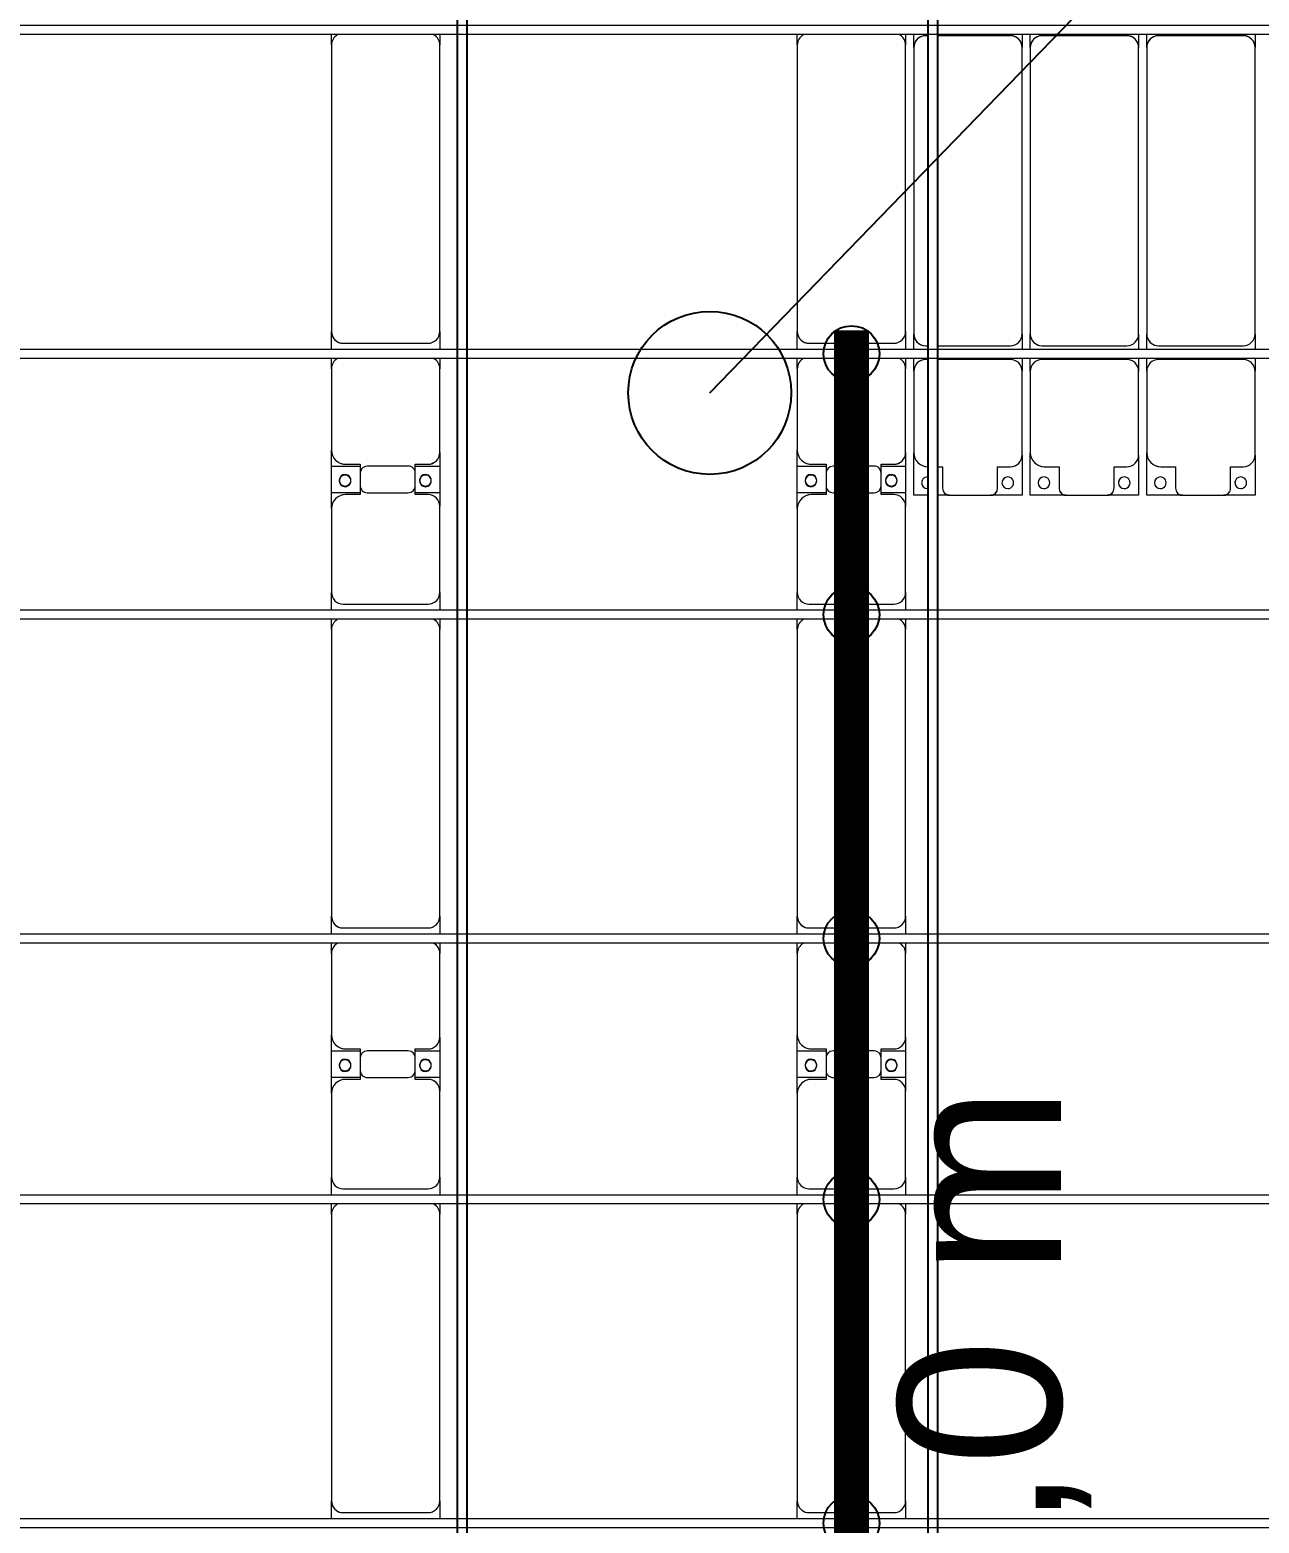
# Model space of a CAD drawing. Header units: millimetres. Extents: x -178706 to 107777, y -87310 to 933.
# Drawn here: x -48419 to -43141, y -46531 to -40121 of the extents above; entities that cross this region are included whole.
import ezdxf

# ---------------------------------------------------------------- set-up
doc = ezdxf.new("R2010")
doc.units = ezdxf.units.MM
doc.layers.add('A-GENM', color=13, linetype='Continuous', lineweight=9)
doc.layers.add('S-BEAM', color=12, linetype='Continuous', lineweight=9)
for name, color, linetype in [('GC-BICH NEO', 6, 'Continuous'), ('GC-DAY NEO', 5, 'Continuous'), ('GC-GHI CHU', 2, 'Continuous'), ('GC-HOP 40x60 GIA CUONG', 1, 'Continuous')]:
    doc.layers.add(name, color=color, linetype=linetype)
doc.styles.add('GC_VN', font='arial.ttf')

# ---------------------------------------------------------------- blocks, each defined once
blk = doc.blocks.new('Dầm C52 - Dầm C52-22346-BỐ TRÍ KHUNG KẾT CẤU BÈ PIN 04')
at = {"layer": 'S-BEAM', "color": 1}
for p, q in [((-87623.4, 20), (87623.4, 20)), ((87623.4, -20), (-87623.4, -20))]:
    blk.add_line(p, q, dxfattribs=at)
blk = doc.blocks.new('Dầm C52 - Hộp 40x60-15956-BỐ TRÍ KHUNG KẾT CẤU BÈ PIN 04')
at = {"layer": 'S-BEAM', "color": 3, "lineweight": 25}
for p, q in [((-37158.1, 20), (37158.1, 20)), ((37158.1, -20), (-37158.1, -20))]:
    blk.add_line(p, q, dxfattribs=at)
blk = doc.blocks.new('Dai phao do pin - DẢI PHAO ĐỠ PIN-V68-BỐ TRÍ KHUNG KẾT CẤU BÈ PIN 04')
at = {"layer": 'A-GENM', "color": 7}
for p, q in [((29424.7, 241.6), (29499.7, 241.6)), ((30730.3, 241.6), (29499.7, 241.6)), ((30730.3, 241.6), (30774.7, 241.6)), ((30814.7, 241.6), (30889.7, 241.6)), ((31249.7, 241.6), (30889.7, 241.6)), ((31249.7, 241.6), (31432.2, 241.6)), ((31317.8, 241.6), (31500.3, 241.6)), ((31317.8, 118.2), (31317.8, 241.6)), ((31432.2, 241.6), (31432.2, 118.2)), ((31850.3, 241.6), (31500.3, 241.6)), ((31850.3, 241.6), (31894.7, 241.6)), ((31934.7, 241.6), (32009.7, 241.6)), ((33240.3, 241.6), (32009.7, 241.6)), ((33240.3, 241.6), (33284.7, 241.6)), ((33324.7, 241.6), (33399.7, 241.6)), ((33759.7, 241.6), (33399.7, 241.6)), ((33759.7, 241.6), (33942.2, 241.6)), ((33827.8, 241.6), (34010.3, 241.6)), ((33827.8, 118.2), (33827.8, 241.6)), ((33942.2, 241.6), (33942.2, 118.2)), ((34360.3, 241.6), (34010.3, 241.6)), ((34360.3, 241.6), (34404.7, 241.6)), ((34444.7, 241.6), (34519.7, 241.6)), ((35750.3, 241.6), (34519.7, 241.6)), ((35750.3, 241.6), (35794.7, 241.6)), ((29449.7, 191.6), (29449.7, -173.4)), ((30839.7, 191.6), (30839.7, -173.4)), ((31309.7, 118.2), (31309.7, 181.6)), ((31440.3, 181.6), (31440.3, 118.2)), ((31959.7, 191.6), (31959.7, -173.4)), ((33349.7, 191.6), (33349.7, -173.4)), ((33819.7, 118.2), (33819.7, 181.6)), ((33950.3, 181.6), (33950.3, 118.2)), ((34469.7, 191.6), (34469.7, -173.4)), ((31402.2, 118.2), (31309.7, 118.2)), ((31317.8, 88.2), (31317.8, -88.2)), ((31440.3, 118.2), (31347.8, 118.2)), ((31432.2, -88.2), (31432.2, 88.2)), ((33912.2, 118.2), (33819.7, 118.2)), ((33827.8, 88.2), (33827.8, -88.2)), ((33950.3, 118.2), (33857.8, 118.2)), ((33942.2, -88.2), (33942.2, 88.2)), ((31309.7, -173.4), (31309.7, -118.2)), ((31309.7, -118.2), (31402.2, -118.2)), ((31317.8, -223.4), (31317.8, -118.2)), ((31347.8, -118.2), (31440.3, -118.2)), ((31432.2, -118.2), (31432.2, -223.4)), ((31440.3, -118.2), (31440.3, -173.4)), ((33819.7, -173.4), (33819.7, -118.2)), ((33819.7, -118.2), (33912.2, -118.2)), ((33827.8, -223.4), (33827.8, -118.2)), ((33857.8, -118.2), (33950.3, -118.2)), ((33942.2, -118.2), (33942.2, -223.4)), ((33950.3, -118.2), (33950.3, -173.4)), ((29499.7, -223.4), (29424.7, -223.4)), ((29499.7, -223.4), (30730.3, -223.4)), ((30774.7, -223.4), (30730.3, -223.4)), ((30889.7, -223.4), (30814.7, -223.4)), ((30889.7, -223.4), (31259.7, -223.4)), ((31432.2, -223.4), (31259.7, -223.4)), ((31490.3, -223.4), (31317.8, -223.4)), ((31490.3, -223.4), (31850.3, -223.4)), ((31894.7, -223.4), (31850.3, -223.4)), ((32009.7, -223.4), (31934.7, -223.4)), ((32009.7, -223.4), (33240.3, -223.4)), ((33284.7, -223.4), (33240.3, -223.4)), ((33399.7, -223.4), (33324.7, -223.4)), ((33399.7, -223.4), (33769.7, -223.4)), ((33942.2, -223.4), (33769.7, -223.4)), ((34000.3, -223.4), (33827.8, -223.4)), ((34000.3, -223.4), (34360.3, -223.4)), ((34404.7, -223.4), (34360.3, -223.4)), ((34519.7, -223.4), (34444.7, -223.4)), ((34519.7, -223.4), (35750.3, -223.4)), ((35794.7, -223.4), (35750.3, -223.4))]:
    blk.add_line(p, q, dxfattribs=at)
for centre, radius, start, end in [((29499.7, 191.6), 50, 90, 180), ((29499.7, 191.6), 50, 105, 180), ((30730.3, 191.6), 50, 30, 90), ((30730.3, 191.6), 50, 30, 90), ((30889.7, 191.6), 50, 90, 180), ((30889.7, 191.6), 50, 135, 180), ((31249.7, 181.6), 60, 0, 90), ((31249.7, 181.6), 60, 0, 30), ((31368.6, 183.2), 25, 360, 180), ((31371.4, 183.2), 25, 360, 180), ((31500.3, 181.6), 60, 90, 180), ((31500.3, 181.6), 60, 150, 180), ((31850.3, 191.6), 50, 30, 90), ((31850.3, 191.6), 50, 30, 45), ((32009.7, 191.6), 50, 90, 180), ((32009.7, 191.6), 50, 155.48651, 180), ((32009.7, 191.6), 50, 105, 150), ((33240.3, 191.6), 50, 30, 90), ((33240.3, 191.6), 50, 30, 90), ((33399.7, 191.6), 50, 90, 180), ((33399.7, 191.6), 50, 135, 180), ((33759.7, 181.6), 60, 360, 90), ((33759.7, 181.6), 60, 360, 30), ((33878.6, 183.2), 25, 360, 180), ((33881.4, 183.2), 25, 360, 180), ((34010.3, 181.6), 60, 90, 180), ((34010.3, 181.6), 60, 150, 180), ((34360.3, 191.6), 50, 30, 90), ((34360.3, 191.6), 50, 30, 45), ((34519.7, 191.6), 50, 90, 180), ((34519.7, 191.6), 50, 105, 180), ((35750.3, 191.6), 50, 30, 90), ((35750.3, 191.6), 50, 30, 90), ((31368.6, 183.2), 25, 180, 0), ((31371.4, 183.2), 25, 180, 0), ((33878.6, 183.2), 25, 180, 0), ((33881.4, 183.2), 25, 180, 0), ((31347.8, 88.2), 30, 90, 180), ((31402.2, 88.2), 30, 0, 90), ((33857.8, 88.2), 30, 90, 180), ((33912.2, 88.2), 30, 0, 90), ((31347.8, -88.2), 30, 180, 270), ((31402.2, -88.2), 30, 270, 360), ((33857.8, -88.2), 30, 180, 270), ((33912.2, -88.2), 30, 270, 0), ((29499.7, -173.4), 50, 180, 270), ((29499.7, -173.4), 50, 180, 270), ((30889.7, -173.4), 50, 180, 270), ((30889.7, -173.4), 50, 180, 225), ((31259.7, -173.4), 50, 270, 360), ((31259.7, -173.4), 50, 315, 0), ((31368.6, -161.8), 25, 0, 180), ((31368.6, -161.8), 25, 180, 0), ((31371.4, -161.8), 25, 0, 180), ((31371.4, -161.8), 25, 180, 0), ((31490.3, -173.4), 50, 180, 270), ((31490.3, -173.4), 50, 180, 225), ((32009.7, -173.4), 50, 180, 270), ((32009.7, -173.4), 50, 180, 270), ((33399.7, -173.4), 50, 180, 270), ((33399.7, -173.4), 50, 180, 225), ((33769.7, -173.4), 50, 270, 360), ((33769.7, -173.4), 50, 315, 0), ((33878.6, -161.8), 25, 0, 180), ((33878.6, -161.8), 25, 180, 0), ((33881.4, -161.8), 25, 0, 180), ((33881.4, -161.8), 25, 180, 0), ((34000.3, -173.4), 50, 180, 270), ((34000.3, -173.4), 50, 180, 225), ((34519.7, -173.4), 50, 180, 270), ((34519.7, -173.4), 50, 180, 270), ((30730.3, -173.4), 50, 270, 330), ((30730.3, -173.4), 50, 285, 330), ((31850.3, -173.4), 50, 270, 330), ((31850.3, -173.4), 50, 315, 330), ((33240.3, -173.4), 50, 270, 330), ((33240.3, -173.4), 50, 285, 330), ((34360.3, -173.4), 50, 270, 330), ((34360.3, -173.4), 50, 315, 330), ((35750.3, -173.4), 50, 270, 330), ((35750.3, -173.4), 50, 285, 330)]:
    blk.add_arc(centre, radius, start, end, dxfattribs=at)
blk = doc.blocks.new('Dai phao do pin - DẢI PHAO ĐỠ PIN-V69-BỐ TRÍ KHUNG KẾT CẤU BÈ PIN 04')
at = {"layer": 'A-GENM', "color": 7}
for p, q in [((29424.7, 241.6), (29499.7, 241.6)), ((30730.3, 241.6), (29499.7, 241.6)), ((30730.3, 241.6), (30774.7, 241.6)), ((30814.7, 241.6), (30889.7, 241.6)), ((31249.7, 241.6), (30889.7, 241.6)), ((31249.7, 241.6), (31432.2, 241.6)), ((31317.8, 241.6), (31500.3, 241.6)), ((31317.8, 118.2), (31317.8, 241.6)), ((31432.2, 241.6), (31432.2, 118.2)), ((31850.3, 241.6), (31500.3, 241.6)), ((31850.3, 241.6), (31894.7, 241.6)), ((31934.7, 241.6), (32009.7, 241.6)), ((33240.3, 241.6), (32009.7, 241.6)), ((33240.3, 241.6), (33284.7, 241.6)), ((33324.7, 241.6), (33399.7, 241.6)), ((33759.7, 241.6), (33399.7, 241.6)), ((33759.7, 241.6), (33942.2, 241.6)), ((33827.8, 241.6), (34010.3, 241.6)), ((33827.8, 118.2), (33827.8, 241.6)), ((33942.2, 241.6), (33942.2, 118.2)), ((34360.3, 241.6), (34010.3, 241.6)), ((34360.3, 241.6), (34404.7, 241.6)), ((34444.7, 241.6), (34519.7, 241.6)), ((35750.3, 241.6), (34519.7, 241.6)), ((35750.3, 241.6), (35794.7, 241.6)), ((29449.7, 191.6), (29449.7, -173.4)), ((30839.7, 191.6), (30839.7, -173.4)), ((31309.7, 118.2), (31309.7, 181.6)), ((31440.3, 181.6), (31440.3, 118.2)), ((31959.7, 191.6), (31959.7, -173.4)), ((33349.7, 191.6), (33349.7, -173.4)), ((33819.7, 118.2), (33819.7, 181.6)), ((33950.3, 181.6), (33950.3, 118.2)), ((34469.7, 191.6), (34469.7, -173.4)), ((31402.2, 118.2), (31309.7, 118.2)), ((31317.8, 88.2), (31317.8, -88.2)), ((31440.3, 118.2), (31347.8, 118.2)), ((31432.2, -88.2), (31432.2, 88.2)), ((33912.2, 118.2), (33819.7, 118.2)), ((33827.8, 88.2), (33827.8, -88.2)), ((33950.3, 118.2), (33857.8, 118.2)), ((33942.2, -88.2), (33942.2, 88.2)), ((31309.7, -173.4), (31309.7, -118.2)), ((31309.7, -118.2), (31402.2, -118.2)), ((31317.8, -223.4), (31317.8, -118.2)), ((31347.8, -118.2), (31440.3, -118.2)), ((31432.2, -118.2), (31432.2, -223.4)), ((31440.3, -118.2), (31440.3, -173.4)), ((33819.7, -173.4), (33819.7, -118.2)), ((33819.7, -118.2), (33912.2, -118.2)), ((33827.8, -223.4), (33827.8, -118.2)), ((33857.8, -118.2), (33950.3, -118.2)), ((33942.2, -118.2), (33942.2, -223.4)), ((33950.3, -118.2), (33950.3, -173.4)), ((29499.7, -223.4), (29424.7, -223.4)), ((29499.7, -223.4), (30730.3, -223.4)), ((30774.7, -223.4), (30730.3, -223.4)), ((30889.7, -223.4), (30814.7, -223.4)), ((30889.7, -223.4), (31259.7, -223.4)), ((31432.2, -223.4), (31259.7, -223.4)), ((31490.3, -223.4), (31317.8, -223.4)), ((31490.3, -223.4), (31850.3, -223.4)), ((31894.7, -223.4), (31850.3, -223.4)), ((32009.7, -223.4), (31934.7, -223.4)), ((32009.7, -223.4), (33240.3, -223.4)), ((33284.7, -223.4), (33240.3, -223.4)), ((33399.7, -223.4), (33324.7, -223.4)), ((33399.7, -223.4), (33769.7, -223.4)), ((33942.2, -223.4), (33769.7, -223.4)), ((34000.3, -223.4), (33827.8, -223.4)), ((34000.3, -223.4), (34360.3, -223.4)), ((34404.7, -223.4), (34360.3, -223.4)), ((34519.7, -223.4), (34444.7, -223.4)), ((34519.7, -223.4), (35750.3, -223.4)), ((35794.7, -223.4), (35750.3, -223.4))]:
    blk.add_line(p, q, dxfattribs=at)
for centre, radius, start, end in [((29499.7, 191.6), 50, 90, 180), ((29499.7, 191.6), 50, 105, 180), ((30730.3, 191.6), 50, 30, 90), ((30730.3, 191.6), 50, 30, 90), ((30889.7, 191.6), 50, 90, 180), ((30889.7, 191.6), 50, 135, 180), ((31249.7, 181.6), 60, 0, 90), ((31249.7, 181.6), 60, 0, 30), ((31368.6, 183.2), 25, 360, 180), ((31371.4, 183.2), 25, 360, 180), ((31500.3, 181.6), 60, 90, 180), ((31500.3, 181.6), 60, 150, 180), ((31850.3, 191.6), 50, 30, 90), ((31850.3, 191.6), 50, 30, 45), ((32009.7, 191.6), 50, 90, 180), ((32009.7, 191.6), 50, 155.49745, 180), ((32009.7, 191.6), 50, 105, 150), ((33240.3, 191.6), 50, 30, 90), ((33240.3, 191.6), 50, 30, 90), ((33399.7, 191.6), 50, 90, 180), ((33399.7, 191.6), 50, 135, 180), ((33759.7, 181.6), 60, 360, 90), ((33759.7, 181.6), 60, 360, 30), ((33878.6, 183.2), 25, 360, 180), ((33881.4, 183.2), 25, 360, 180), ((34010.3, 181.6), 60, 90, 180), ((34010.3, 181.6), 60, 150, 180), ((34360.3, 191.6), 50, 30, 90), ((34360.3, 191.6), 50, 30, 45), ((34519.7, 191.6), 50, 90, 180), ((34519.7, 191.6), 50, 105, 180), ((35750.3, 191.6), 50, 30, 90), ((35750.3, 191.6), 50, 30, 90), ((31368.6, 183.2), 25, 180, 0), ((31371.4, 183.2), 25, 180, 0), ((33878.6, 183.2), 25, 180, 0), ((33881.4, 183.2), 25, 180, 0), ((31347.8, 88.2), 30, 90, 180), ((31402.2, 88.2), 30, 0, 90), ((33857.8, 88.2), 30, 90, 180), ((33912.2, 88.2), 30, 0, 90), ((31347.8, -88.2), 30, 180, 270), ((31402.2, -88.2), 30, 270, 360), ((33857.8, -88.2), 30, 180, 270), ((33912.2, -88.2), 30, 270, 0), ((29499.7, -173.4), 50, 180, 270), ((29499.7, -173.4), 50, 180, 270), ((30889.7, -173.4), 50, 180, 270), ((30889.7, -173.4), 50, 180, 225), ((31259.7, -173.4), 50, 270, 360), ((31259.7, -173.4), 50, 315, 0), ((31368.6, -161.8), 25, 0, 180), ((31368.6, -161.8), 25, 180, 0), ((31371.4, -161.8), 25, 0, 180), ((31371.4, -161.8), 25, 180, 0), ((31490.3, -173.4), 50, 180, 270), ((31490.3, -173.4), 50, 180, 225), ((32009.7, -173.4), 50, 180, 270), ((32009.7, -173.4), 50, 180, 270), ((33399.7, -173.4), 50, 180, 270), ((33399.7, -173.4), 50, 180, 225), ((33769.7, -173.4), 50, 270, 360), ((33769.7, -173.4), 50, 315, 0), ((33878.6, -161.8), 25, 0, 180), ((33878.6, -161.8), 25, 180, 0), ((33881.4, -161.8), 25, 0, 180), ((33881.4, -161.8), 25, 180, 0), ((34000.3, -173.4), 50, 180, 270), ((34000.3, -173.4), 50, 180, 225), ((34519.7, -173.4), 50, 180, 270), ((34519.7, -173.4), 50, 180, 270), ((30730.3, -173.4), 50, 270, 330), ((30730.3, -173.4), 50, 285, 330), ((31850.3, -173.4), 50, 270, 330), ((31850.3, -173.4), 50, 315, 330), ((33240.3, -173.4), 50, 270, 330), ((33240.3, -173.4), 50, 285, 330), ((34360.3, -173.4), 50, 270, 330), ((34360.3, -173.4), 50, 315, 330), ((35750.3, -173.4), 50, 270, 330), ((35750.3, -173.4), 50, 285, 330)]:
    blk.add_arc(centre, radius, start, end, dxfattribs=at)
blk = doc.blocks.new('Dải phao đi lại kèm đỡ invester - DẢI PHAO ĐI LẠI-17150-BỐ TRÍ KHUNG KẾT CẤU BÈ PIN 04')
at = {"layer": 'A-GENM', "color": 7}
for p, q in [((-241.6, 610.3), (-241.6, 665.3)), ((-180.2, 660.3), (-191.6, 660.3)), ((173.4, 660.3), (-140.2, 660.3)), ((223.4, 665.3), (223.4, 610.3)), ((258.4, 610.3), (258.4, 665.3)), ((673.4, 660.3), (308.4, 660.3)), ((723.4, 665.3), (723.4, 610.3)), ((758.4, 610.3), (758.4, 665.3)), ((1173.4, 660.3), (808.4, 660.3)), ((1223.4, 665.3), (1223.4, 610.3)), ((-241.6, 610.3), (-241.6, -620.3)), ((223.4, -620.3), (223.4, 610.3)), ((258.4, 610.3), (258.4, -620.3)), ((723.4, -620.3), (723.4, 610.3)), ((758.4, 610.3), (758.4, -620.3)), ((1223.4, -620.3), (1223.4, 610.3)), ((-241.6, -684.7), (-241.6, -620.3)), ((223.4, -620.3), (223.4, -684.7)), ((258.4, -684.7), (258.4, -620.3)), ((723.4, -620.3), (723.4, -684.7)), ((758.4, -684.7), (758.4, -620.3)), ((1223.4, -620.3), (1223.4, -684.7)), ((-191.6, -670.3), (-180.2, -670.3)), ((-140.2, -670.3), (173.4, -670.3)), ((308.4, -670.3), (673.4, -670.3)), ((808.4, -670.3), (1173.4, -670.3)), ((-241.6, -779.7), (-241.6, -724.7)), ((-180.2, -729.7), (-191.6, -729.7)), ((173.4, -729.7), (-140.2, -729.7)), ((223.4, -724.7), (223.4, -779.7)), ((258.4, -779.7), (258.4, -724.7)), ((673.4, -729.7), (308.4, -729.7)), ((723.4, -724.7), (723.4, -779.7)), ((758.4, -779.7), (758.4, -724.7)), ((1173.4, -729.7), (808.4, -729.7)), ((1223.4, -724.7), (1223.4, -779.7)), ((-241.6, -779.7), (-241.6, -1129.7)), ((223.4, -1139.7), (223.4, -779.7)), ((258.4, -779.7), (258.4, -1129.7)), ((723.4, -1139.7), (723.4, -779.7)), ((758.4, -779.7), (758.4, -1129.7)), ((1223.4, -1139.7), (1223.4, -779.7)), ((-241.6, -1312.2), (-241.6, -1129.7)), ((223.4, -1139.7), (223.4, -1312.2)), ((258.4, -1312.2), (258.4, -1129.7)), ((723.4, -1139.7), (723.4, -1312.2)), ((758.4, -1312.2), (758.4, -1129.7)), ((1223.4, -1139.7), (1223.4, -1312.2)), ((-140.2, -1189.7), (-118.2, -1189.7)), ((-118.2, -1189.7), (-118.2, -1282.2)), ((118.2, -1282.2), (118.2, -1189.7)), ((118.2, -1189.7), (173.4, -1189.7)), ((318.4, -1189.7), (381.8, -1189.7)), ((381.8, -1189.7), (381.8, -1282.2)), ((618.2, -1282.2), (618.2, -1189.7)), ((618.2, -1189.7), (673.4, -1189.7)), ((818.4, -1189.7), (881.8, -1189.7)), ((881.8, -1189.7), (881.8, -1282.2)), ((1118.2, -1282.2), (1118.2, -1189.7)), ((1118.2, -1189.7), (1173.4, -1189.7)), ((-180.2, -1312.2), (-241.6, -1312.2)), ((-88.2, -1312.2), (-140.2, -1312.2)), ((-88.2, -1312.2), (88.2, -1312.2)), ((223.4, -1312.2), (88.2, -1312.2)), ((411.8, -1312.2), (258.4, -1312.2)), ((411.8, -1312.2), (588.2, -1312.2)), ((723.4, -1312.2), (588.2, -1312.2)), ((911.8, -1312.2), (758.4, -1312.2)), ((911.8, -1312.2), (1088.2, -1312.2)), ((1223.4, -1312.2), (1088.2, -1312.2))]:
    blk.add_line(p, q, dxfattribs=at)
for centre, radius, start, end in [((-191.6, 610.3), 50, 90, 180), ((-191.6, 610.3), 50, 105, 180), ((173.4, 610.3), 50, 360, 90), ((173.4, 610.3), 50, 15, 90), ((308.4, 610.3), 50, 90, 180), ((308.4, 610.3), 50, 105, 180), ((673.4, 610.3), 50, 360, 90), ((673.4, 610.3), 50, 15, 90), ((808.4, 610.3), 50, 90, 180), ((808.4, 610.3), 50, 105, 180), ((1173.4, 610.3), 50, 360, 90), ((1173.4, 610.3), 50, 15, 90), ((-191.6, -620.3), 50, 180, 270), ((-191.6, -620.3), 50, 195, 270), ((173.4, -620.3), 50, 270, 0), ((173.4, -620.3), 50, 270, 0), ((308.4, -620.3), 50, 180, 270), ((308.4, -620.3), 50, 195, 270), ((673.4, -620.3), 50, 270, 0), ((673.4, -620.3), 50, 270, 0), ((808.4, -620.3), 50, 180, 270), ((808.4, -620.3), 50, 195, 270), ((1173.4, -620.3), 50, 270, 0), ((1173.4, -620.3), 50, 270, 0), ((-191.6, -779.7), 50, 90, 180), ((-191.6, -779.7), 50, 90, 135), ((173.4, -779.7), 50, 360, 90), ((173.4, -779.7), 50, 45, 90), ((308.4, -779.7), 50, 90, 180), ((308.4, -779.7), 50, 90, 135), ((673.4, -779.7), 50, 360, 90), ((673.4, -779.7), 50, 45, 90), ((808.4, -779.7), 50, 90, 180), ((808.4, -779.7), 50, 90, 135), ((1173.4, -779.7), 50, 360, 90), ((1173.4, -779.7), 50, 45, 90), ((-181.6, -1129.7), 60, 180, 270), ((173.4, -1139.7), 50, 270, 360), ((318.4, -1129.7), 60, 180, 270), ((673.4, -1139.7), 50, 270, 360), ((818.4, -1129.7), 60, 180, 270), ((1173.4, -1139.7), 50, 270, 360), ((-181.6, -1129.7), 60, 240, 270), ((173.4, -1139.7), 50, 270, 315), ((318.4, -1129.7), 60, 240, 270), ((673.4, -1139.7), 50, 270, 315), ((818.4, -1129.7), 60, 240, 270), ((1173.4, -1139.7), 50, 270, 315), ((-183.2, -1258.6), 25, 90, 270), ((161.8, -1258.6), 25, 90, 270), ((161.8, -1258.6), 25, 165, 180), ((161.8, -1258.6), 25, 270, 90), ((316.8, -1258.6), 25, 90, 270), ((316.8, -1258.6), 25, 270, 90), ((661.8, -1258.6), 25, 90, 270), ((661.8, -1258.6), 25, 165, 180), ((661.8, -1258.6), 25, 270, 90), ((816.8, -1258.6), 25, 90, 270), ((816.8, -1258.6), 25, 270, 90), ((1161.8, -1258.6), 25, 90, 270), ((1161.8, -1258.6), 25, 165, 180), ((1161.8, -1258.6), 25, 270, 90), ((-88.2, -1282.2), 30, 180, 270), ((-88.2, -1282.2), 30, 210, 270), ((88.2, -1282.2), 30, 270, 360), ((88.2, -1282.2), 30, 270, 330), ((411.8, -1282.2), 30, 180, 270), ((411.8, -1282.2), 30, 210, 270), ((588.2, -1282.2), 30, 270, 0), ((588.2, -1282.2), 30, 270, 330), ((911.8, -1282.2), 30, 180, 270), ((911.8, -1282.2), 30, 210, 270), ((1088.2, -1282.2), 30, 270, 0), ((1088.2, -1282.2), 30, 270, 330)]:
    blk.add_arc(centre, radius, start, end, dxfattribs=at)
blk = doc.blocks.new('HOBANMONG_BEPIN 4_rvt-1-BỐ TRÍ KHUNG KẾT CẤU BÈ PIN 04')
at = {"layer": 'A-GENM', "color": 3, "lineweight": 25}
for name, p, rotation in [('Dai phao do pin - DẢI PHAO ĐỠ PIN-V68-BỐ TRÍ KHUNG KẾT CẤU BÈ PIN 04', (-46882.2, -75935.8), 90.00010434022407), ('Dai phao do pin - DẢI PHAO ĐỠ PIN-V69-BỐ TRÍ KHUNG KẾT CẤU BÈ PIN 04', (-44882.2, -75935.8), 90.00010434022407), ('Dải phao đi lại kèm đỡ invester - DẢI PHAO ĐI LẠI-17150-BỐ TRÍ KHUNG KẾT CẤU BÈ PIN 04', (-44382, -40806.4), 0.0001043351917741)]:
    blk.add_blockref(name, p, dxfattribs=dict(at, rotation=rotation))
at = {"layer": 'S-BEAM', "color": 3, "lineweight": 25}
for name, p, rotation in [('Dầm C52 - Hộp 40x60-15956-BỐ TRÍ KHUNG KẾT CẤU BÈ PIN 04', (-46562.2, -42612.3), 90.00010434022374), ('Dầm C52 - Hộp 40x60-15956-BỐ TRÍ KHUNG KẾT CẤU BÈ PIN 04', (-44542.2, -42628.8), 90.00010434022374), ('Dầm C52 - Dầm C52-22346-BỐ TRÍ KHUNG KẾT CẤU BÈ PIN 04', (-83895, -40121.2), 180.0001043386848), ('Dầm C52 - Dầm C52-22346-BỐ TRÍ KHUNG KẾT CẤU BÈ PIN 04', (-83891.2, -41511.2), 180.0001043386848), ('Dầm C52 - Dầm C52-22346-BỐ TRÍ KHUNG KẾT CẤU BÈ PIN 04', (-83888.2, -42631.2), 180.0001043386848), ('Dầm C52 - Dầm C52-22346-BỐ TRÍ KHUNG KẾT CẤU BÈ PIN 04', (-83884.3, -44021.2), 180.0001043386848), ('Dầm C52 - Dầm C52-22346-BỐ TRÍ KHUNG KẾT CẤU BÈ PIN 04', (-83881.3, -45141.2), 180.0001043386848), ('Dầm C52 - Dầm C52-22346-BỐ TRÍ KHUNG KẾT CẤU BÈ PIN 04', (-83877.4, -46531.2), 180.0001043386848)]:
    blk.add_blockref(name, p, dxfattribs=dict(at, rotation=rotation))

msp = doc.modelspace()

# ---------------------------------------------------------------- linework, layer by layer
at = {"layer": 'GC-BICH NEO'}
msp.add_circle((-45499.7, -41679.2), 350, dxfattribs=at)
at = {"layer": 'GC-DAY NEO'}
msp.add_line((-45499.7, -41679.2), (-39930.5, -35936.1), dxfattribs=at)
at = {"layer": 'GC-HOP 40x60 GIA CUONG', "const_width": 150}
msp.add_lwpolyline([(-44891.3, -56411.2), (-44891.3, -41411.2)], dxfattribs=at)
at = {"layer": 'GC-HOP 40x60 GIA CUONG'}
for centre in [(-44891.3, -41511.2), (-44891.3, -42631.2), (-44891.3, -44021.2), (-44891.3, -45141.2), (-44891.3, -46531.2)]:
    msp.add_circle(centre, 120, dxfattribs=at)

# ---------------------------------------------------------------- block references
at = {"lineweight": 5}
msp.add_blockref('HOBANMONG_BEPIN 4_rvt-1-BỐ TRÍ KHUNG KẾT CẤU BÈ PIN 04', (0, 0), dxfattribs=at)

# ---------------------------------------------------------------- texts
at = {"layer": 'GC-GHI CHU', "style": 'GC_VN'}
msp.add_text('B4-11: 1×15,0 m', height=700, rotation=90, dxfattribs=at).set_placement((-43991.3, -51911.2))

doc.saveas('drawing.dxf')
